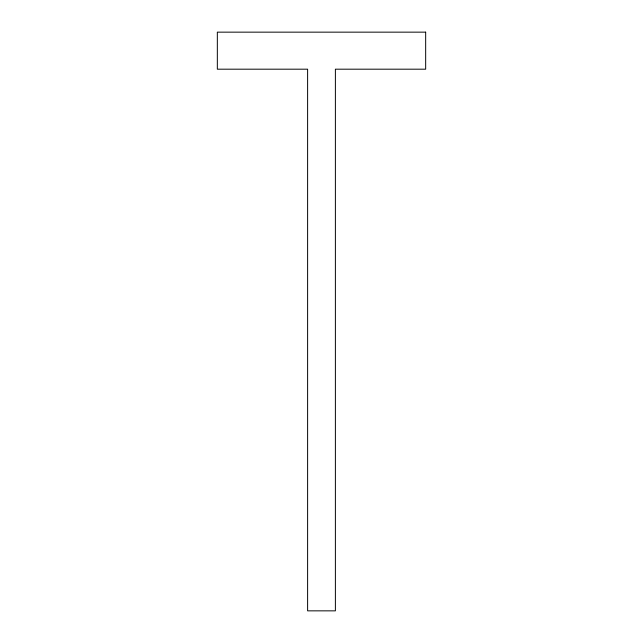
<?xml version="1.0" encoding="UTF-8"?>
<svg xmlns="http://www.w3.org/2000/svg" width="643" height="643" viewBox="0 0 643 643"><rect width="100%" height="100%" fill="white"/><g stroke="black" fill="none" stroke-linecap="round" stroke-linejoin="round"><path stroke-width="0.96" d="M425.666 32.15L217.334 32.15L217.334 69.187L307.611 69.187L307.611 610.85L335.389 610.85L335.389 69.187L425.666 69.187L425.666 32.15"/></g></svg>
